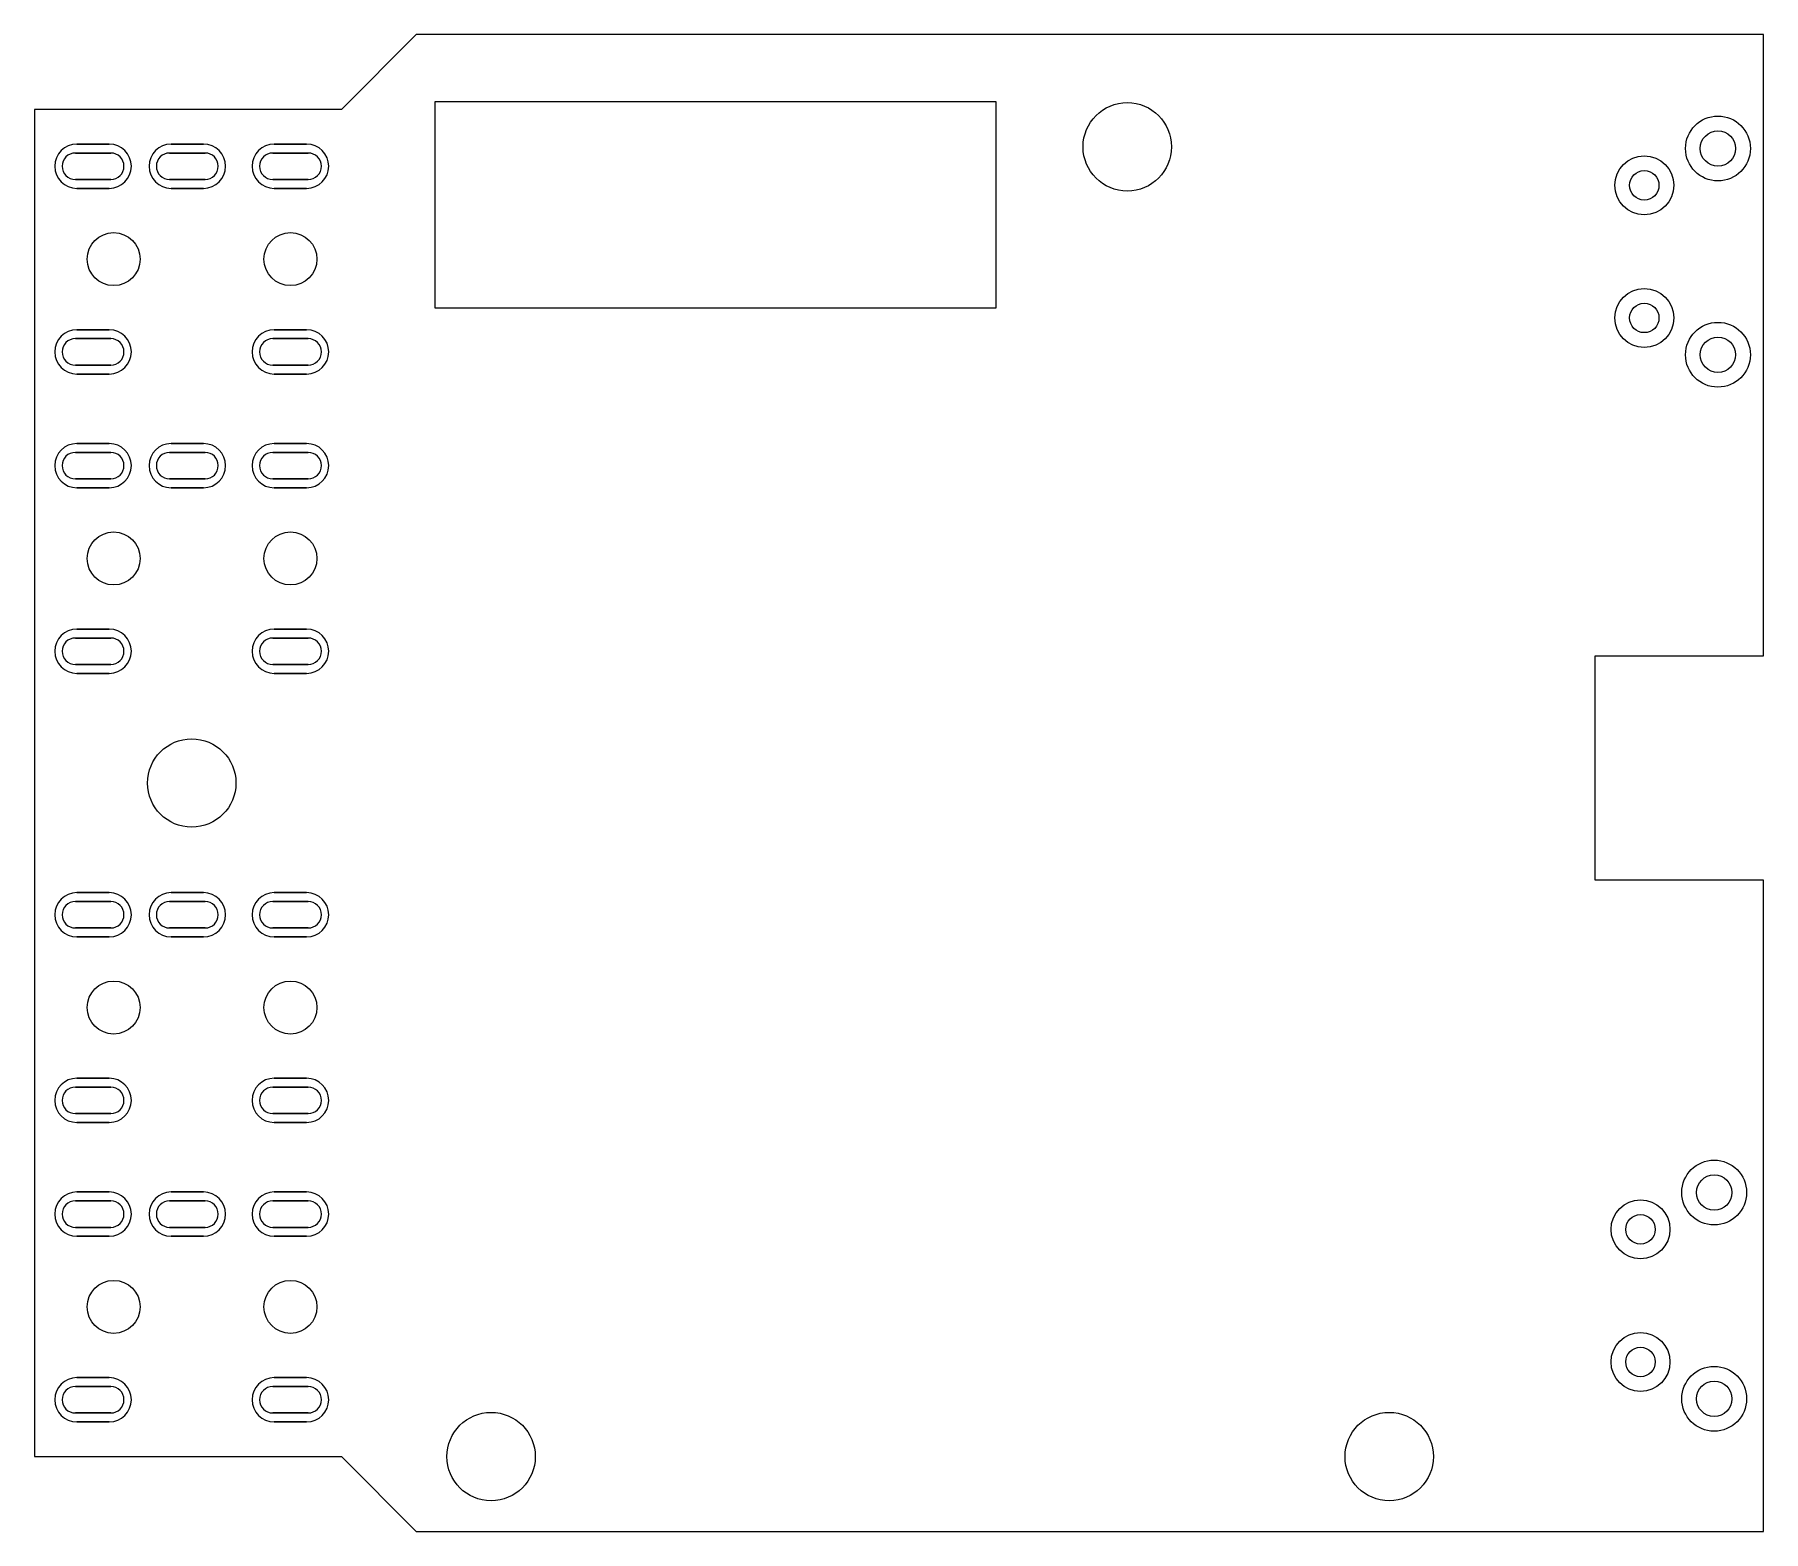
# Model space of a CAD drawing. Header units: millimetres. Extents: x 7.4 to 66, y 45.7 to 96.5.
import ezdxf

# ---------------------------------------------------------------- set-up
doc = ezdxf.new("R2010")
doc.units = ezdxf.units.MM

msp = doc.modelspace()

# ---------------------------------------------------------------- linework, layer by layer
for points in [[(66.04, 93.98), (66.04, 96.52), (20.32, 96.52), (17.78, 93.98), (7.366, 93.98)], [(7.366, 93.98), (7.366, 48.26), (17.78, 48.26), (20.32, 45.72), (66.04, 45.72), (66.04, 67.818), (60.452, 67.818), (60.325, 67.818), (60.325, 75.438), (66.04, 75.438), (66.04, 93.98)]]:
    msp.add_lwpolyline(points)
for points in [[(20.955, 94.234), (20.955, 87.249), (40.005, 87.249), (40.005, 94.234), (20.955, 94.234)], [(9.9, 92.8), (8.8, 92.8)], [(13.1, 92.8), (12, 92.8)], [(16.6, 92.8), (15.5, 92.8)], [(9.95, 92.5), (8.75, 92.5)], [(13.15, 92.5), (11.95, 92.5)], [(16.65, 92.5), (15.45, 92.5)], [(9.95, 91.6), (8.75, 91.6)], [(13.15, 91.6), (11.95, 91.6)], [(16.65, 91.6), (15.45, 91.6)], [(9.9, 91.3), (8.8, 91.3)], [(13.1, 91.3), (12, 91.3)], [(16.6, 91.3), (15.5, 91.3)], [(9.9, 86.5), (8.8, 86.5)], [(16.6, 86.5), (15.5, 86.5)], [(9.95, 86.2), (8.75, 86.2)], [(16.65, 86.2), (15.45, 86.2)], [(9.95, 85.3), (8.75, 85.3)], [(16.65, 85.3), (15.45, 85.3)], [(9.9, 85), (8.8, 85)], [(16.6, 85), (15.5, 85)], [(9.95, 82.34), (8.75, 82.34)], [(9.9, 82.64), (8.8, 82.64)], [(13.15, 82.34), (11.95, 82.34)], [(13.1, 82.64), (12, 82.64)], [(16.65, 82.34), (15.45, 82.34)], [(16.6, 82.64), (15.5, 82.64)], [(9.95, 81.44), (8.75, 81.44)], [(9.9, 81.14), (8.8, 81.14)], [(13.15, 81.44), (11.95, 81.44)], [(13.1, 81.14), (12, 81.14)], [(16.65, 81.44), (15.45, 81.44)], [(16.6, 81.14), (15.5, 81.14)], [(9.9, 76.34), (8.8, 76.34)], [(16.6, 76.34), (15.5, 76.34)], [(9.95, 76.04), (8.75, 76.04)], [(16.65, 76.04), (15.45, 76.04)], [(9.95, 75.14), (8.75, 75.14)], [(16.65, 75.14), (15.45, 75.14)], [(9.9, 74.84), (8.8, 74.84)], [(16.6, 74.84), (15.5, 74.84)], [(9.95, 67.1), (8.75, 67.1)], [(9.9, 67.4), (8.8, 67.4)], [(13.15, 67.1), (11.95, 67.1)], [(13.1, 67.4), (12, 67.4)], [(16.65, 67.1), (15.45, 67.1)], [(16.6, 67.4), (15.5, 67.4)], [(9.95, 66.2), (8.75, 66.2)], [(9.9, 65.9), (8.8, 65.9)], [(13.15, 66.2), (11.95, 66.2)], [(13.1, 65.9), (12, 65.9)], [(16.65, 66.2), (15.45, 66.2)], [(16.6, 65.9), (15.5, 65.9)], [(9.9, 61.1), (8.8, 61.1)], [(16.6, 61.1), (15.5, 61.1)], [(9.95, 60.8), (8.75, 60.8)], [(16.65, 60.8), (15.45, 60.8)], [(9.95, 59.9), (8.75, 59.9)], [(16.65, 59.9), (15.45, 59.9)], [(9.9, 59.6), (8.8, 59.6)], [(16.6, 59.6), (15.5, 59.6)], [(9.95, 56.94), (8.75, 56.94)], [(9.9, 57.24), (8.8, 57.24)], [(13.15, 56.94), (11.95, 56.94)], [(13.1, 57.24), (12, 57.24)], [(16.65, 56.94), (15.45, 56.94)], [(16.6, 57.24), (15.5, 57.24)], [(9.95, 56.04), (8.75, 56.04)], [(13.15, 56.04), (11.95, 56.04)], [(16.65, 56.04), (15.45, 56.04)], [(9.9, 55.74), (8.8, 55.74)], [(13.1, 55.74), (12, 55.74)], [(16.6, 55.74), (15.5, 55.74)], [(9.95, 50.64), (8.75, 50.64)], [(9.9, 50.94), (8.8, 50.94)], [(16.65, 50.64), (15.45, 50.64)], [(16.6, 50.94), (15.5, 50.94)], [(9.95, 49.74), (8.75, 49.74)], [(9.9, 49.44), (8.8, 49.44)], [(16.65, 49.74), (15.45, 49.74)], [(16.6, 49.44), (15.5, 49.44)]]:
    msp.add_lwpolyline(points, close=True)
for centre, radius in [((44.45, 92.71), 1.5), ((64.496, 92.654), 1.1), ((64.496, 92.654), 0.599), ((61.996, 91.404), 1), ((61.996, 91.404), 0.5), ((10.05, 88.9), 0.9), ((16.05, 88.9), 0.9), ((61.996, 86.904), 1), ((61.996, 86.904), 0.5), ((64.496, 85.654), 1.1), ((64.496, 85.654), 0.599), ((10.05, 78.74), 0.9), ((16.05, 78.74), 0.9), ((12.7, 71.12), 1.5), ((10.05, 63.5), 0.9), ((16.05, 63.5), 0.9), ((64.369, 57.221), 1.1), ((64.369, 57.221), 0.599), ((61.869, 55.971), 1), ((61.869, 55.971), 0.5), ((10.05, 53.34), 0.9), ((16.05, 53.34), 0.9), ((61.869, 51.471), 1), ((61.869, 51.471), 0.5), ((64.369, 50.221), 1.1), ((64.369, 50.221), 0.599), ((22.86, 48.26), 1.5), ((53.34, 48.26), 1.5)]:
    msp.add_circle(centre, radius)
for centre, radius, start, end in [((8.8, 92.05), 0.75, 90, 270), ((9.9, 92.05), 0.75, 270, 90), ((12, 92.05), 0.75, 90, 270), ((13.1, 92.05), 0.75, 270, 90), ((15.5, 92.05), 0.75, 90, 270), ((16.6, 92.05), 0.75, 270, 90), ((8.75, 92.05), 0.45, 90, 270), ((9.95, 92.05), 0.45, 270, 90), ((11.95, 92.05), 0.45, 90, 270), ((13.15, 92.05), 0.45, 270, 90), ((15.45, 92.05), 0.45, 90, 270), ((16.65, 92.05), 0.45, 270, 90), ((8.8, 85.75), 0.75, 90, 270), ((9.9, 85.75), 0.75, 270, 90), ((15.5, 85.75), 0.75, 90, 270), ((16.6, 85.75), 0.75, 270, 90), ((8.75, 85.75), 0.45, 90, 270), ((9.95, 85.75), 0.45, 270, 90), ((15.45, 85.75), 0.45, 90, 270), ((16.65, 85.75), 0.45, 270, 90), ((8.8, 81.89), 0.75, 90, 270), ((8.75, 81.89), 0.45, 90, 270), ((9.9, 81.89), 0.75, 270, 90), ((9.95, 81.89), 0.45, 270, 90), ((12, 81.89), 0.75, 90, 270), ((11.95, 81.89), 0.45, 90, 270), ((13.1, 81.89), 0.75, 270, 90), ((13.15, 81.89), 0.45, 270, 90), ((15.5, 81.89), 0.75, 90, 270), ((15.45, 81.89), 0.45, 90, 270), ((16.6, 81.89), 0.75, 270, 90), ((16.65, 81.89), 0.45, 270, 90), ((8.8, 75.59), 0.75, 90, 270), ((9.9, 75.59), 0.75, 270, 90), ((15.5, 75.59), 0.75, 90, 270), ((16.6, 75.59), 0.75, 270, 90), ((8.75, 75.59), 0.45, 90, 270), ((9.95, 75.59), 0.45, 270, 90), ((15.45, 75.59), 0.45, 90, 270), ((16.65, 75.59), 0.45, 270, 90), ((8.8, 66.65), 0.75, 90, 270), ((8.75, 66.65), 0.45, 90, 270), ((9.9, 66.65), 0.75, 270, 90), ((9.95, 66.65), 0.45, 270, 90), ((12, 66.65), 0.75, 90, 270), ((11.95, 66.65), 0.45, 90, 270), ((13.1, 66.65), 0.75, 270, 90), ((13.15, 66.65), 0.45, 270, 90), ((15.5, 66.65), 0.75, 90, 270), ((15.45, 66.65), 0.45, 90, 270), ((16.6, 66.65), 0.75, 270, 90), ((16.65, 66.65), 0.45, 270, 90), ((8.8, 60.35), 0.75, 90, 270), ((9.9, 60.35), 0.75, 270, 90), ((15.5, 60.35), 0.75, 90, 270), ((16.6, 60.35), 0.75, 270, 90), ((8.75, 60.35), 0.45, 90, 270), ((9.95, 60.35), 0.45, 270, 90), ((15.45, 60.35), 0.45, 90, 270), ((16.65, 60.35), 0.45, 270, 90), ((8.8, 56.49), 0.75, 90, 270), ((8.75, 56.49), 0.45, 90, 270), ((9.9, 56.49), 0.75, 270, 90), ((9.95, 56.49), 0.45, 270, 90), ((12, 56.49), 0.75, 90, 270), ((11.95, 56.49), 0.45, 90, 270), ((13.1, 56.49), 0.75, 270, 90), ((13.15, 56.49), 0.45, 270, 90), ((15.5, 56.49), 0.75, 90, 270), ((15.45, 56.49), 0.45, 90, 270), ((16.6, 56.49), 0.75, 270, 90), ((16.65, 56.49), 0.45, 270, 90), ((8.8, 50.19), 0.75, 90, 270), ((8.75, 50.19), 0.45, 90, 270), ((9.9, 50.19), 0.75, 270, 90), ((9.95, 50.19), 0.45, 270, 90), ((15.5, 50.19), 0.75, 90, 270), ((15.45, 50.19), 0.45, 90, 270), ((16.6, 50.19), 0.75, 270, 90), ((16.65, 50.19), 0.45, 270, 90)]:
    msp.add_arc(centre, radius, start, end)

doc.saveas('drawing.dxf')
